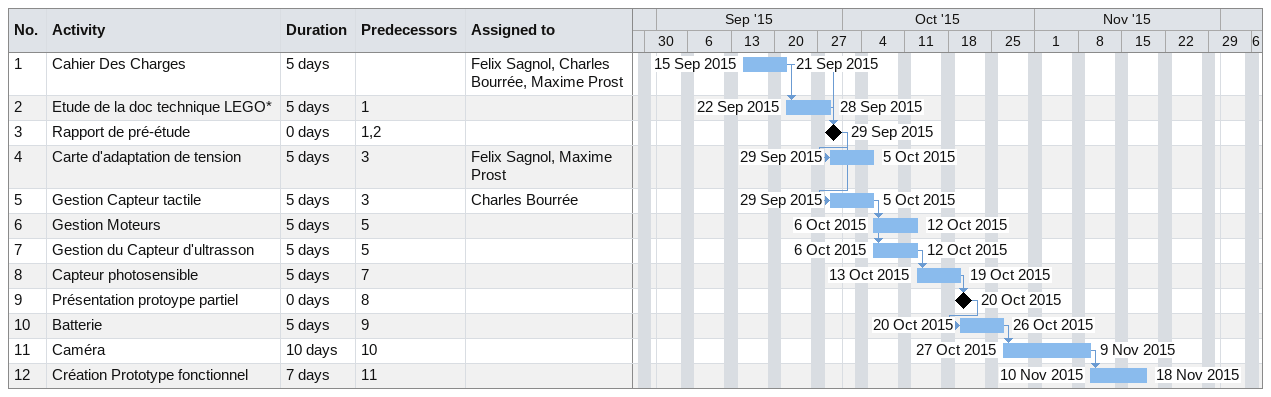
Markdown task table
| ID | Task | Duration | Start | Finish | Predecessors | Resources |
|---|---|---|---|---|---|---|
| 1 | Cahier Des Charges | 5d | 2015-09-15 | 2015-09-21 |  | Felix Sagnol, Charles Bourrée, Maxime Prost |
| 2 | Etude de la doc technique LEGO* | 5d | 2015-09-22 | 2015-09-28 | 1 |  |
| 3 | Rapport de pré-étude | 0d | 2015-09-29 | 2015-09-29 | 1, 2 |  |
| 4 | Carte d'adaptation de tension | 5d | 2015-09-29 | 2015-10-05 | 3 | Felix Sagnol, Maxime Prost |
| 5 | Gestion Capteur tactile | 5d | 2015-09-29 | 2015-10-05 | 3 | Charles Bourrée |
| 6 | Gestion Moteurs | 5d | 2015-10-06 | 2015-10-12 | 5 |  |
| 7 | Gestion du Capteur d'ultrasson | 5d | 2015-10-06 | 2015-10-12 | 5 |  |
| 8 | Capteur photosensible | 5d | 2015-10-13 | 2015-10-19 | 7 |  |
| 9 | Présentation protoype partiel | 0d | 2015-10-20 | 2015-10-20 | 8 |  |
| 10 | Batterie | 5d | 2015-10-20 | 2015-10-26 | 9 |  |
| 11 | Caméra | 10d | 2015-10-27 | 2015-11-09 | 10 |  |
| 12 | Création Prototype fonctionnel | 7d | 2015-11-10 | 2015-11-18 | 11 |  |
